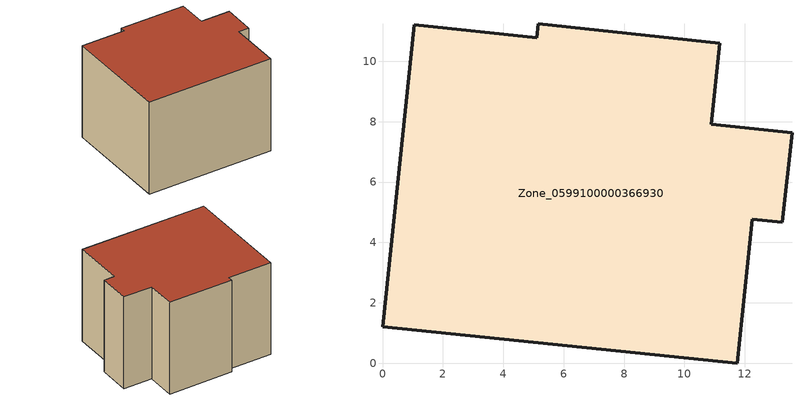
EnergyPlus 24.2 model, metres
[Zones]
Zone_0599100000366930
 floor ground (C_G): 11.75,0 0,1.21 1.05,11.21 5.11,10.78 5.16,11.24 11.17,10.6 10.89,7.92 13.56,7.63 13.23,4.66 12.24,4.77 z0
 wall outside (C_F): 10.89,7.92 11.17,10.6 5.16,11.24 5.11,10.78 1.05,11.21 0,1.21 11.75,0 12.24,4.77 13.23,4.66 13.56,7.63 10.89,7.92 z0:8.97
 roof outside (C_R): 13.23,4.66 13.56,7.63 10.89,7.92 11.17,10.6 5.16,11.24 5.11,10.78 1.05,11.21 0,1.21 11.75,0 12.24,4.77 z8.97
[BUILDING]
Pand.0599100000366930: North Axis=0; Terrain=City; Loads Convergence Tolerance Value=0.04; Temperature Convergence Tolerance Value=0.4; Solar Distribution=FullExterior; Maximum Number of Warmup Days=25; Minimum Number of Warmup Days=1
[Site:Location]
Rotterdam.The.Hague.AP_ZH_NLD Design_Conditions: Latitude=51.96; Longitude=4.45; Time Zone=1; Elevation=-4.5
[SITE:GROUNDTEMPERATURE:BUILDINGSURFACE]
18, 18, 18, 18, 18, 18, 18, 18, 18, 18, 18, 18
[MATERIAL] Thermal Absorptance=0.9; Solar Absorptance=0.7; Visible Absorptance=0.7
Name | Roughness | Thickness | Conductivity | Density | Specific Heat
G.TC.1992-2005 | MediumSmooth | 0.15 | 0.06 | 540 | 1210
F.TC.1992-2005 | Rough | 0.3 | 0.12 | 1920 | 840
R.TC.1992-2005 | MediumRough | 0.2 | 0.08 | 1500 | 1000
[CONSTRUCTION]
C_G: G.TC.1992-2005
C_F: F.TC.1992-2005
C_R: R.TC.1992-2005
[ZONE]
Zone_0599100000366930: Type=1; Multiplier=1; Ceiling Height=Autocalculate; Volume=Autocalculate; Floor Area=autocalculate; Part of Total Floor Area=Yes
[ZONEINFILTRATION:DESIGNFLOWRATE]
Infil_Zone_0599100000366930: Zone or ZoneList or Space or SpaceList=Zone_0599100000366930; Schedule=AlwaysOn; Design Flow Rate Calculation Method=Flow/Area; Flow Rate per Floor Area=0.0015; Constant Term Coefficient=1; Temperature Term Coefficient=0; Velocity Term Coefficient=0; Velocity Squared Term Coefficient=0
[HVACTEMPLATE:ZONE:IDEALLOADSAIRSYSTEM]
Zone_0599100000366930: Maximum Heating Supply Air Temperature=50; Minimum Cooling Supply Air Temperature=13; Maximum Heating Supply Air Humidity Ratio=0.0156; Minimum Cooling Supply Air Humidity Ratio=0.0077; Heating Limit=NoLimit; Cooling Limit=NoLimit; Dehumidification Control Type=ConstantSensibleHeatRatio; Cooling Sensible Heat Ratio=0.7; Dehumidification Setpoint=60; Humidification Control Type=None; Humidification Setpoint=30; Outdoor Air Method=None; Outdoor Air Flow Rate per Person=0.00944; Outdoor Air Flow Rate per Zone Floor Area=0; Outdoor Air Flow Rate per Zone=0; Demand Controlled Ventilation Type=None; Outdoor Air Economizer Type=NoEconomizer; Heat Recovery Type=None; Sensible Heat Recovery Effectiveness=0.7; Latent Heat Recovery Effectiveness=0.65
[ZONECONTROL:THERMOSTAT]
ThermostatControl_Zone_0599100000366930: Zone or ZoneList=Zone_0599100000366930; Control Type Schedule=DualSetpointControlType; Control 1=Thermostat_Zone_0599100000366930; Temperature Difference Between Cutout And Setpoint=0
[THERMOSTATSETPOINT:DUALSETPOINT]
Thermostat_Zone_0599100000366930: Heating Setpoint Temperature Schedule=HeatingSetpoint_Zone_0599100000366930; Cooling Setpoint Temperature Schedule=CoolingSetpoint_Zone_0599100000366930
[SCHEDULE:COMPACT]
HeatingSetpoint_Zone_0599100000366930: Through: 12/31, For: AllDays, Until: 24:00, 21
CoolingSetpoint_Zone_0599100000366930: Through: 12/31, For: AllDays, Until: 24:00, 24
DualSetpointControlType: Through: 12/31, For: AllDays, Until: 24:00, 4
AlwaysOn: Through: 12/31, For: AllDays, Until: 24:00, 1
